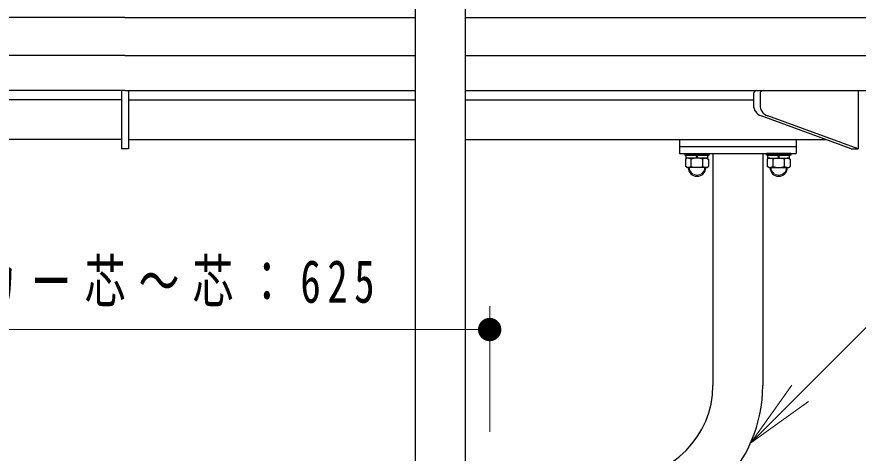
# Model space of a CAD drawing. Units: millimetres on the paper, scale 1:20. Extents: x -365 to 0, y 0 to 257.
# Drawn here: x -256.01 to -219.97, y 97.62 to 116.3 of the extents above; entities that cross this region are included whole.
import ezdxf

# ---------------------------------------------------------------- set-up
doc = ezdxf.new("R2010")
doc.units = ezdxf.units.MM
doc.linetypes.add('USER1', pattern=[4.5, 2.5, -2])
doc.layers.add('LY_1', color=7, linetype='Continuous', lineweight=25)
doc.styles.add('ＭＳ ゴシック', font='')
doc.styles.get('ＭＳ ゴシック').set_extended_font_data('MS Gothic')

# ---------------------------------------------------------------- blocks, each defined once
blk = doc.blocks.new('open_arrow')
at = {"color": 0, "linetype": 'Continuous', "lineweight": -2}
blk.add_lwpolyline([(7.5, 1.25), (0, 0), (7.5, -1.25)], dxfattribs=at)
blk = doc.blocks.new('filled_dot')
at = {"color": 0, "linetype": 'Continuous', "lineweight": -2, "const_width": 1.25}
blk.add_lwpolyline([(-0.625, 0, 1), (0.625, 0, 1)], format="xyb", close=True, dxfattribs=at)

msp = doc.modelspace()

# ---------------------------------------------------------------- linework, layer by layer
at = {"layer": 'LY_1', "color": 190}
for p, q in [((-238.943, 126.453), (-238.943, 95.52)), ((-236.808, 126.453), (-236.808, 95.52)), ((-226.193, 110.453), (-226.193, 100.52)), ((-224.058, 110.453), (-224.058, 100.52))]:
    msp.add_line(p, q, dxfattribs=at)
at = {"layer": 'LY_1', "color": 21}
for p, q in [((-251.376, 116.268), (-263.808, 116.268)), ((-251.376, 116.268), (-238.943, 116.268)), ((-236.808, 116.268), (-214.876, 116.268)), ((-251.376, 114.653), (-263.808, 114.653)), ((-251.376, 114.653), (-238.943, 114.653)), ((-236.808, 114.653), (-214.876, 114.653)), ((-251.376, 113.153), (-263.808, 113.153)), ((-251.376, 113.153), (-238.943, 113.153)), ((-236.808, 113.153), (-214.126, 113.153))]:
    msp.add_line(p, q, dxfattribs=at)
at = {"layer": 'LY_1', "color": 4}
for p, q in [((-251.526, 113.153), (-251.526, 110.653)), ((-251.226, 113.153), (-251.226, 110.653)), ((-219.976, 113.153), (-219.976, 110.653)), ((-224.459, 113.003), (-224.459, 112.529)), ((-224.177, 113.003), (-224.177, 112.529)), ((-251.526, 112.753), (-263.808, 112.753)), ((-251.226, 112.753), (-238.943, 112.753)), ((-236.808, 112.753), (-224.459, 112.753)), ((-220.276, 110.653), (-224.13, 112.059)), ((-219.976, 110.653), (-223.847, 112.06)), ((-251.526, 111.053), (-263.808, 111.053)), ((-251.226, 111.053), (-238.943, 111.053)), ((-236.808, 111.053), (-221.372, 111.053)), ((-227.626, 111.053), (-227.626, 110.453)), ((-222.626, 111.054), (-222.626, 110.453)), ((-251.226, 110.653), (-251.526, 110.653)), ((-227.626, 110.753), (-222.626, 110.753)), ((-220.276, 110.653), (-219.976, 110.653)), ((-227.626, 110.453), (-222.626, 110.453))]:
    msp.add_line(p, q, dxfattribs=at)
at = {"layer": 'LY_1'}
for p, q in [((-227.401, 110.453), (-227.401, 110.378)), ((-227.401, 110.453), (-226.351, 110.453)), ((-227.401, 110.378), (-226.351, 110.378)), ((-226.416, 110.378), (-227.336, 110.378)), ((-227.336, 110.253), (-227.336, 110.378)), ((-226.909, 110.253), (-226.876, 110.378)), ((-226.876, 110.253), (-226.842, 110.378)), ((-226.416, 110.253), (-226.416, 110.378)), ((-226.351, 110.378), (-226.351, 110.453)), ((-223.901, 110.378), (-223.901, 110.453)), ((-222.851, 110.453), (-223.901, 110.453)), ((-222.851, 110.378), (-223.901, 110.378)), ((-223.836, 110.378), (-222.916, 110.378)), ((-223.836, 110.253), (-223.836, 110.378)), ((-223.376, 110.253), (-223.409, 110.378)), ((-223.342, 110.253), (-223.376, 110.378)), ((-222.916, 110.253), (-222.916, 110.378)), ((-222.851, 110.453), (-222.851, 110.378)), ((-227.3, 110.253), (-227.366, 110.215)), ((-227.366, 110.215), (-227.366, 109.891)), ((-226.416, 110.253), (-227.336, 110.253)), ((-226.451, 110.253), (-227.3, 110.253)), ((-227.121, 109.891), (-227.121, 110.215)), ((-226.631, 109.891), (-226.631, 110.215)), ((-226.451, 110.253), (-226.386, 110.215)), ((-226.386, 110.215), (-226.386, 109.891)), ((-223.8, 110.253), (-223.866, 110.215)), ((-223.866, 110.215), (-223.866, 109.891)), ((-223.836, 110.253), (-222.916, 110.253)), ((-223.8, 110.253), (-222.951, 110.253)), ((-223.621, 109.891), (-223.621, 110.215)), ((-223.131, 109.891), (-223.131, 110.215)), ((-222.951, 110.253), (-222.886, 110.215)), ((-222.886, 110.215), (-222.886, 109.891)), ((-227.3, 109.853), (-227.366, 109.891)), ((-226.451, 109.853), (-227.3, 109.853)), ((-226.451, 109.853), (-226.386, 109.891)), ((-223.8, 109.853), (-223.866, 109.891)), ((-223.8, 109.853), (-222.951, 109.853)), ((-222.951, 109.853), (-222.886, 109.891))]:
    msp.add_line(p, q, dxfattribs=at)
at = {"layer": 'LY_1', "lineweight": 13}
for p, q in [((-224.578, 98.064), (-215.228, 107.414)), ((-235.756, 98.535), (-235.756, 103.915)), ((-266.996, 102.915), (-235.756, 102.915))]:
    msp.add_line(p, q, dxfattribs=at)
at = {"layer": 'LY_1', "color": 4}
for centre, radius, start, end in [((-224.309, 113.003), 0.15, 90, 180), ((-224.027, 113.003), 0.15, 90, 180), ((-223.959, 112.529), 0.5, 180, 249.9557), ((-223.677, 112.529), 0.5, 180, 250.0352)]:
    msp.add_arc(centre, radius, start, end, dxfattribs=at)
at = {"layer": 'LY_1'}
for centre, radius, start, end in [((-227.3, 109.81), 0.443, 66.1349, 90), ((-226.876, 109.442), 0.811, 72.4119, 107.5881), ((-226.451, 109.81), 0.443, 90, 113.8651), ((-223.8, 109.81), 0.443, 66.1349, 90), ((-223.376, 109.442), 0.811, 72.4119, 107.5881), ((-222.951, 109.81), 0.443, 90, 113.8651), ((-227.3, 110.296), 0.443, 270, 293.865), ((-226.876, 109.853), 0.375, 180, 360), ((-226.876, 110.664), 0.811, 252.4119, 287.5881), ((-226.451, 110.296), 0.443, 246.1349, 270), ((-223.8, 110.296), 0.443, 270, 293.8651), ((-223.376, 109.853), 0.375, 180, 0), ((-223.376, 110.664), 0.811, 252.4119, 287.5881), ((-222.951, 110.296), 0.443, 246.135, 270)]:
    msp.add_arc(centre, radius, start, end, dxfattribs=at)
at = {"layer": 'LY_1', "linetype": 'USER1', "lineweight": 13}
for centre, end in [((-226.876, 109.853), 360), ((-223.376, 109.853), 0)]:
    msp.add_arc(centre, 0.325, 180, end, dxfattribs=at)
at = {"layer": 'LY_1', "color": 190}
for radius in [6.067, 3.933]:
    msp.add_arc((-230.126, 100.52), radius, 270, 0, dxfattribs=at)

# ---------------------------------------------------------------- block references
at = {"layer": 'LY_1', "lineweight": 13, "xscale": 0.4, "yscale": 0.4}
for name, p, rotation in [('filled_dot', (-235.756, 102.915), 180), ('open_arrow', (-224.578, 98.064), 45)]:
    msp.add_blockref(name, p, dxfattribs=dict(at, rotation=rotation))

# ---------------------------------------------------------------- texts
at = {"layer": 'LY_1', "insert": (-251.376, 103.915), "char_height": 1.833, "attachment_point": 8, "style": 'ＭＳ ゴシック'}
msp.add_mtext('\\T1.32;\\W0.7;アンカー芯～芯：625', dxfattribs=at)

doc.saveas('drawing.dxf')
